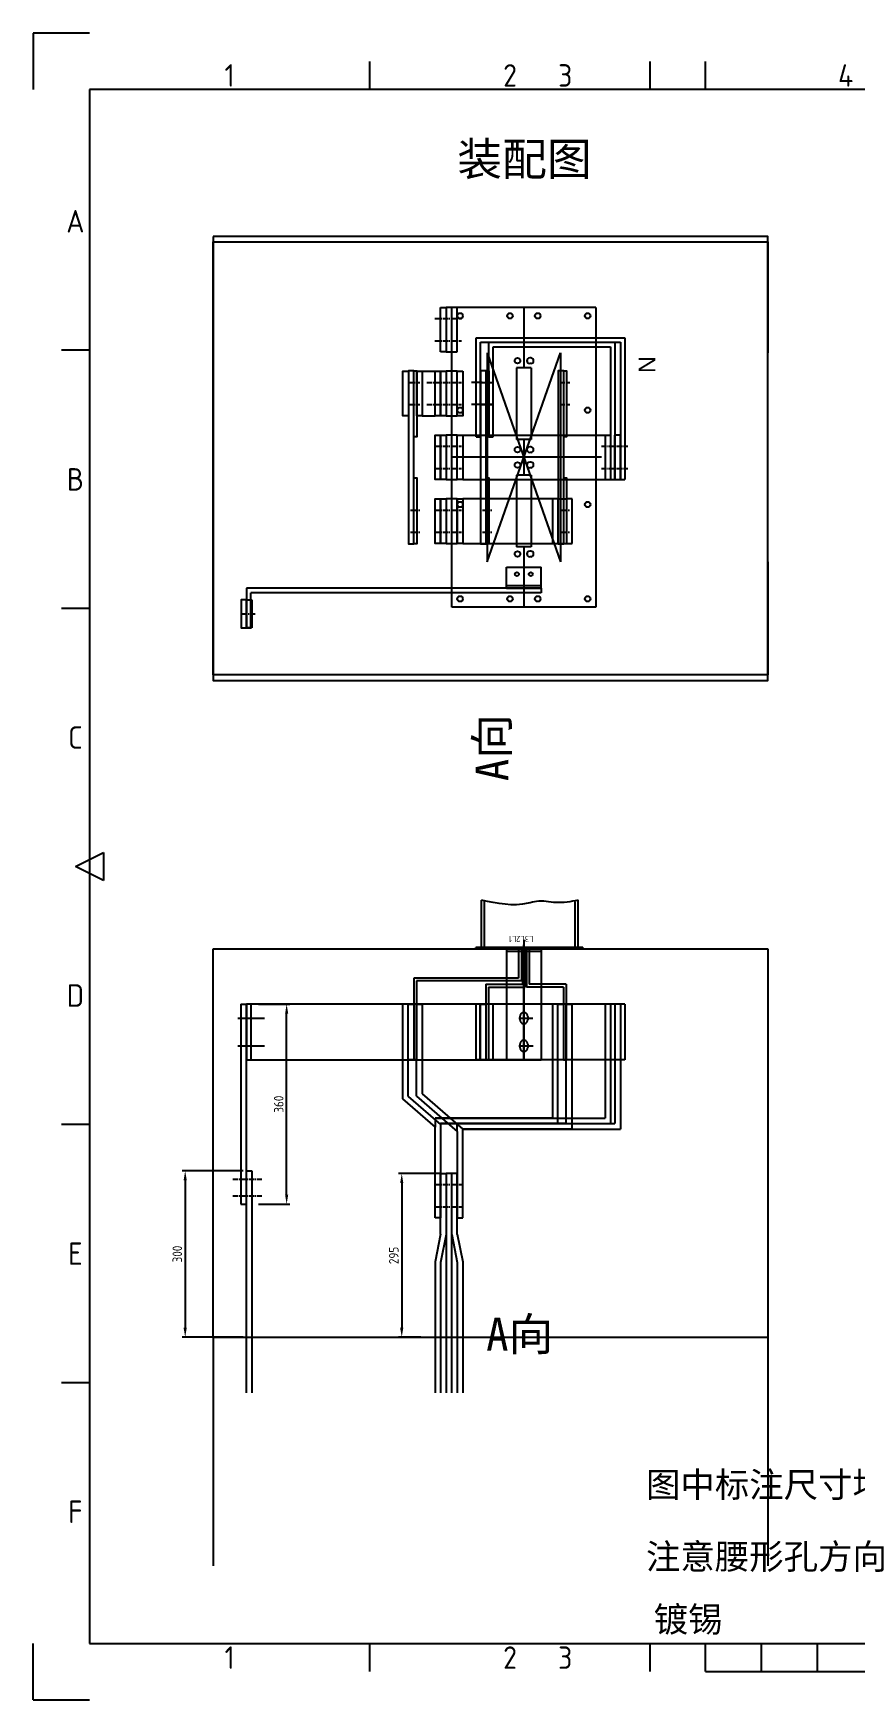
# Model space of a CAD drawing. Extents: x 619634 to 631942, y -3666 to 10046.
# Drawn here: x 626829 to 628310, y 6437 to 9439 of the extents above; entities that cross this region are included whole.
import ezdxf
from ezdxf.enums import TextEntityAlignment as Align

# ---------------------------------------------------------------- set-up
doc = ezdxf.new("R2010")
doc.units = 0
doc.header["$LTSCALE"] = 1000
doc.header["$MEASUREMENT"] = 0
doc.header["$PDMODE"] = 35
for name, pattern in [('A-CF-PLAN-01$0$A-CF-PLAN-01$0$A-PANDA-1AO-L1$0$CENTER', [2, 1.25, -0.25, 0.25, -0.25]), ('ACAD_ISO02W100', [15, 12, -3]), ('CENTER', [2, 1.25, -0.25, 0.25, -0.25]), ('CENTER2', [28.575, 19.05, -3.175, 3.175, -3.175])]:
    doc.linetypes.add(name, pattern=pattern)
doc.layers.get('0').update_dxf_attribs({"linetype": 'CONTINUOUS'})
doc.layers.get('Defpoints').update_dxf_attribs({"linetype": 'CONTINUOUS'})
for name, color, linetype in [('01-JZ', 7, 'CONTINUOUS'), ('A-CF-PLAN-01$0$U-TJ', 4, 'A-CF-PLAN-01$0$A-CF-PLAN-01$0$A-PANDA-1AO-L1$0$CENTER'), ('FRAME050', 6, 'CONTINUOUS'), ('FRAME070', 5, 'CONTINUOUS'), ('FRAME200', 8, 'CONTINUOUS'), ('POWER-CF-LAY-01$0$E_EQPT', 8, 'CONTINUOUS'), ('強電', 7, 'CONTINUOUS'), ('电气', 4, 'CONTINUOUS')]:
    doc.layers.add(name, color=color, linetype=linetype)
doc.styles.add('ISOCP', font='isocp.shx')
doc.styles.add('POWER-CF-BAR-01$0$HZTXT', font='txt.shx', dxfattribs={"bigfont": 'HZTXT.shx'})
doc.styles.get("Standard").update_dxf_attribs({"font": 'GBENOR', "bigfont": 'GBCBIG'})
doc.styles.add('STYLE2', font='', dxfattribs={"height": 7})
doc.styles.get('STYLE2').set_extended_font_data('SimSun')
doc.dimstyles.new('NORMAL', dxfattribs={"dimscale": 0.2, "dimtxt": 0.18, "dimasz": 0.18, "dimexe": 0.18, "dimexo": 0.0625, "dimgap": 0.09, "dimtad": 0, "dimtih": 1, "dimtoh": 1, "dimdec": 4, "dimzin": 0, "dimdsep": 46, "dimtxsty": 'Standard', "dimcen": 0.09, "dimadec": 0, "dimazin": 0, "dimtfac": 1, "dimtdec": 4, "dimtofl": 0, "dimtmove": 0, "dimatfit": 3, "dimfxl": 1, "dimtolj": 1, "dimtzin": 0, "dimarcsym": 0})

# ---------------------------------------------------------------- blocks, each defined once
blk = doc.blocks.new('1')
at = {"layer": '01-JZ', "color": 2}
for points in [[(3029934.9, -553675.1), (3030053.9, -553675.1), (3030053.9, -553680.1), (3029934.9, -553680.1)], [(3030127.9, -553675.1), (3030246.9, -553675.1), (3030246.9, -553680.1), (3030127.9, -553680.1)]]:
    blk.add_lwpolyline(points, close=True, dxfattribs=at)
blk = doc.blocks.new('756')
at = {"layer": '01-JZ', "color": 2, "linetype": 'CENTER2', "ltscale": 0.0005}
for p, q in [((3029955.9, -553603.9), (3029955.9, -553620.5)), ((3029995.9, -553603.9), (3029995.9, -553620.5)), ((3030185.9, -553602.7), (3030185.9, -553620.8)), ((3030225.9, -553602.7), (3030225.9, -553620.8))]:
    blk.add_line(p, q, dxfattribs=at)
at = {"layer": '01-JZ', "color": 2}
blk.add_blockref('1', (0, 65), dxfattribs=at)
blk = doc.blocks.new('A$C6A88481D')
for p, q in [((-270, 130), (-270, -130)), ((-270, 130), (270, 130)), ((270, 130), (270, -130)), ((-270, 0), (-161, 0)), ((-179, 12.5), (-179, 10.5)), ((-169, 12.5), (-169, 10.5)), ((-161, 13), (-161, -13)), ((-161, 13), (-32, 13)), ((-32, 13), (-32, -13)), ((-32, 0), (32, 0)), ((-18.75, 12.5), (-18.75, 10.5)), ((-8.75, 12.5), (-8.75, 10.5)), ((8.75, 12.5), (8.75, 10.5)), ((18.75, 12.5), (18.75, 10.5)), ((32, 13), (32, -13)), ((32, 13), (161, 13)), ((161, 13), (161, -13)), ((161, 0), (270, 0)), ((169, 12.5), (169, 10.5)), ((179, 12.5), (179, 10.5)), ((-161, -13), (-32, -13)), ((32, -13), (161, -13)), ((270, -130), (-270, -130))]:
    blk.add_line(p, q)
at = {"color": 1, "linetype": 'CENTER'}
blk.add_line((0, 140.15), (0, -130), dxfattribs=at)
at = {"color": 200}
for p, q in [((236, 31), (198, 31)), ((198, -31), (198, 31)), ((236, -31), (236, 31)), ((236, -31), (198, -31))]:
    blk.add_line(p, q, dxfattribs=at)
at = {"color": 200, "linetype": 'ACAD_ISO02W100'}
blk.add_line((231, -31), (231, 31), dxfattribs=at)
for centre, radius in [((-255, 115), 5), ((-85, 115), 5), ((85, 115), 5), ((255, 115), 5), ((-255, 25), 5), ((210.5, 12.5), 3.5), ((255, 25), 5), ((-255, -25), 5), ((-174, -11.5), 5), ((-13.75, -11.5), 5), ((13.75, -11.5), 5), ((174, -11.5), 5), ((210.5, -12.5), 3.5), ((255, -25), 5), ((-255, -115), 5), ((-85, -115), 5), ((85, -115), 5), ((255, -115), 5)]:
    blk.add_circle(centre, radius)
for centre, start, end in [((-174, 12.5), 0, 180), ((-174, 10.5), 180, 0), ((-13.75, 12.5), 0, 180), ((-13.75, 10.5), 180, 0), ((13.75, 12.5), 0, 180), ((13.75, 10.5), 180, 0), ((174, 12.5), 0, 180), ((174, 10.5), 180, 0)]:
    blk.add_arc(centre, 5, start, end)
blk = doc.blocks.new('A$C2DCC12B6')
for p, q in [((-76.2, 2), (-76.2, 87.3)), ((-71.2, 2), (-71.2, 85.8)), ((92.7, 2), (92.7, 84.4)), ((97.7, 2), (97.7, 87.3)), ((-86.8, 0), (-86.8, 2)), ((106.4, 2), (-86.8, 2)), ((9.5, 0), (-86.8, 0)), ((54.6, 2), (-66.8, 2)), ((-66.8, 0), (-66.8, 2)), ((54.6, 0), (-66.8, 0)), ((-9.5, 0), (-9.5, -53)), ((-4.5, 0), (-4.5, -58)), ((-2.5, 0), (-2.5, -64)), ((2.5, 0), (2.5, -69)), ((4.5, 0), (4.5, -69)), ((9.5, 0), (9.5, -64)), ((106.4, 0), (11.5, 0)), ((54.6, 2), (54.6, 0)), ((106.4, 2), (106.4, 0)), ((-9.5, -53), (-198.5, -53)), ((-198.5, -53), (-198.5, -200)), ((-193.5, -58), (-193.5, -200)), ((-4.5, -58), (-193.5, -58)), ((-68.5, -64), (-2.5, -64)), ((-68.5, -64), (-68.5, -200)), ((-63.5, -69), (2.5, -69)), ((-63.5, -69), (-63.5, -200)), ((71.5, -69), (4.5, -69)), ((76.5, -64), (9.5, -64)), ((71.5, -69), (71.5, -200)), ((76.5, -64), (76.5, -200)), ((-193.5, -200), (-198.5, -200)), ((-63.5, -200), (-68.5, -200)), ((71.5, -200), (76.5, -200))]:
    blk.add_line(p, q)
at = {"color": 1}
blk.add_line((0, 16.3), (0, -200.7), dxfattribs=at)
at = {"color": 4}
blk.add_line((4.5, 0), (9.5, 0), dxfattribs=at)
blk.add_spline([(97.7, 87.3), (57.8, 83.2), (23, 85.4), (7.7, 82), (-76.2, 87.3)], degree=3)
at = {"insert": (-27.1, 12), "char_height": 11.25, "width": 1013.049, "attachment_point": 3, "rotation": 180}
blk.add_mtext('L3L2L1', dxfattribs=at)
blk = doc.blocks.new('*D1281')
at = {"layer": 'Defpoints', "color": 0}
for p in [(627229.2, 7689.5), (627285.7, 7689.5), (627229.2, 7329.5)]:
    blk.add_point(p, dxfattribs=at)
at = {"layer": '強電', "color": 0, "lineweight": -2}
for p, q in [((627235.2, 7689.5), (627291.4, 7689.5)), ((627285.7, 7346.6), (627285.7, 7672.4)), ((627235.2, 7329.5), (627291.4, 7329.5))]:
    blk.add_line(p, q, dxfattribs=at)
at = {"layer": '強電', "color": 0}
for points in [[(627282.9, 7672.4), (627288.6, 7672.4), (627285.7, 7689.5)], [(627282.9, 7346.6), (627288.6, 7346.6), (627285.7, 7329.5)]]:
    blk.add_solid(points, dxfattribs=at)
at = {"layer": '強電', "color": 0, "insert": (627271.5, 7509.5), "char_height": 17.1, "attachment_point": 5, "rotation": 90}
blk.add_mtext('\\A1;360', dxfattribs=at)
blk = doc.blocks.new('A$C1D32014A')
for p, q in [((-31, 0), (-31, -200)), ((31, 0), (-31, 0)), ((31, 0), (31, -200)), ((31, -5), (-31, -5)), ((-7, -122), (-7, -128)), ((7, -122), (7, -128)), ((-7, -172), (-7, -178)), ((7, -172), (7, -178)), ((31, -200), (-31, -200))]:
    blk.add_line(p, q)
at = {"color": 1, "linetype": 'CENTER'}
for p, q in [((0, -202.2), (0, 7)), ((-8.9, -125), (16.1, -125)), ((-8.9, -175), (16.5, -175))]:
    blk.add_line(p, q, dxfattribs=at)
for centre, start, end in [((0, -122), 0, 180), ((0, -128), 180, 0), ((0, -172), 0, 180), ((0, -178), 180, 0)]:
    blk.add_arc(centre, 7, start, end)
blk = doc.blocks.new('*D1282')
at = {"layer": 'Defpoints', "color": 0}
for p in [(627568.2, 7384.5), (627493.2, 7089.5), (627533.7, 7089.5)]:
    blk.add_point(p, dxfattribs=at)
at = {"layer": '強電', "color": 0, "lineweight": -2}
for p, q in [((627562.3, 7384.5), (627487.5, 7384.5)), ((627493.2, 7367.4), (627493.2, 7106.6)), ((627527.8, 7089.5), (627487.5, 7089.5))]:
    blk.add_line(p, q, dxfattribs=at)
at = {"layer": '強電', "color": 0}
for points in [[(627490.3, 7367.4), (627496, 7367.4), (627493.2, 7384.5)], [(627490.3, 7106.6), (627496, 7106.6), (627493.2, 7089.5)]]:
    blk.add_solid(points, dxfattribs=at)
at = {"layer": '強電', "color": 0, "insert": (627478.9, 7237), "char_height": 17.1, "attachment_point": 5, "rotation": 90}
blk.add_mtext('\\A1;295', dxfattribs=at)
blk = doc.blocks.new('*D1283')
at = {"layer": 'Defpoints', "color": 0}
for p in [(627213.2, 7389.5), (627102.9, 7089.5), (627213.2, 7089.5)]:
    blk.add_point(p, dxfattribs=at)
at = {"layer": '強電', "color": 0, "lineweight": -2}
for p, q in [((627207.3, 7389.5), (627097.2, 7389.5)), ((627102.9, 7372.4), (627102.9, 7106.6)), ((627207.3, 7089.5), (627097.2, 7089.5))]:
    blk.add_line(p, q, dxfattribs=at)
at = {"layer": '強電', "color": 0}
for points in [[(627100, 7372.4), (627105.7, 7372.4), (627102.9, 7389.5)], [(627100, 7106.6), (627105.7, 7106.6), (627102.9, 7089.5)]]:
    blk.add_solid(points, dxfattribs=at)
at = {"layer": '強電', "color": 0, "insert": (627088.6, 7239.5), "char_height": 17.1, "attachment_point": 5, "rotation": 90}
blk.add_mtext('\\A1;300', dxfattribs=at)

msp = doc.modelspace()

# ---------------------------------------------------------------- linework, layer by layer
msp.add_lwpolyline([(627730.195, 7985.507, 0, 0, 0), (627730.195, 8114.647, 25.6, 0, 0), (627730.195, 8223.466, 0, 0, 0)], format="xyseb")
at = {"layer": '01-JZ', "color": 1}
for p, q in [((627153.239, 8282.962), (627153.239, 9062.962)), ((627153.239, 9062.962), (628153.239, 9062.962)), ((628153.239, 9062.962), (628153.239, 8862.962)), ((627647.239, 8862.962), (627779.239, 8486.962)), ((627647.239, 8486.962), (627779.239, 8862.962)), ((627647.239, 8862.962), (627647.239, 8486.962)), ((627779.239, 8862.962), (627779.239, 8486.962)), ((628153.239, 8486.962), (628153.239, 8282.962)), ((628153.239, 8282.962), (627153.239, 8282.962)), ((627153.239, 7089.544), (627153.239, 7789.544)), ((627153.239, 7789.544), (628153.239, 7789.544)), ((628153.239, 7789.544), (628153.239, 7089.544)), ((627563.239, 7275.534), (627553.239, 7225.534)), ((627573.239, 7274.544), (627563.239, 7224.544)), ((627583.239, 7274.544), (627593.239, 7224.544)), ((627593.239, 7275.534), (627603.239, 7225.534)), ((627553.239, 7225.534), (627553.239, 6989.544)), ((627563.239, 7224.544), (627563.239, 6989.544)), ((627593.239, 7224.544), (627593.239, 6989.544)), ((627603.239, 7225.534), (627603.239, 6989.544)), ((627153.239, 7089.544), (628153.239, 7089.544))]:
    msp.add_line(p, q, dxfattribs=at)
at = {"layer": '01-JZ', "color": 6, "linetype": 'CENTER2', "ltscale": 0.0005}
for p, q in [((627552.926, 8924.962), (627600.816, 8924.962)), ((627552.926, 8884.962), (627600.816, 8884.962)), ((627538.446, 8809.962), (627600.816, 8809.962)), ((627538.446, 8769.962), (627600.816, 8769.962)), ((627552.926, 8694.962), (627600.816, 8694.962)), ((627852.976, 8694.962), (627900.866, 8694.962)), ((627552.926, 8654.962), (627600.816, 8654.962)), ((627852.976, 8654.962), (627900.866, 8654.962)), ((627552.926, 8579.962), (627600.816, 8579.962)), ((627552.926, 8539.962), (627600.816, 8539.962)), ((627205.451, 8392.962), (627230.213, 8392.962)), ((627188.926, 7374.544), (627240.816, 7374.544)), ((627188.926, 7374.544), (627240.816, 7374.544)), ((627552.926, 7364.544), (627600.816, 7364.544)), ((627188.926, 7344.544), (627240.816, 7344.544)), ((627188.926, 7344.544), (627240.816, 7344.544)), ((627552.926, 7324.544), (627600.816, 7324.544))]:
    msp.add_line(p, q, dxfattribs=at)
at = {"layer": '01-JZ', "color": 5}
for p, q in [((627563.239, 8864.962), (627563.239, 8944.962)), ((627563.239, 8944.962), (627573.239, 8944.962)), ((627573.239, 8944.962), (627573.239, 8864.962)), ((627583.239, 8944.962), (627573.239, 8944.962)), ((627583.239, 8864.962), (627583.239, 8944.962)), ((627593.239, 8944.962), (627583.239, 8944.962)), ((627593.239, 8864.962), (627593.239, 8944.962)), ((627573.239, 8864.962), (627563.239, 8864.962)), ((627573.239, 8864.962), (627583.239, 8864.962)), ((627583.239, 8864.962), (627593.239, 8864.962))]:
    msp.add_line(p, q, dxfattribs=at)
at = {"layer": 'FRAME050'}
for p, q in [((627435.673, 9337.814), (627435.673, 9388.358)), ((627941.113, 9337.814), (627941.113, 9388.358)), ((628040.57, 9337.814), (628040.57, 9388.358)), ((626930.233, 8867.755), (626879.689, 8867.755)), ((626930.233, 8402.75), (626879.689, 8402.75)), ((626904.961, 7937.745), (626955.505, 7963.017)), ((626955.505, 7963.017), (626955.505, 7912.473)), ((626955.505, 7912.473), (626904.961, 7937.745)), ((626930.233, 7472.74), (626879.689, 7472.74)), ((626930.233, 7007.735), (626879.689, 7007.735)), ((627435.673, 6487.132), (627435.673, 6537.676)), ((627941.113, 6487.132), (627941.113, 6537.676)), ((628040.57, 6487.132), (628040.57, 6537.676)), ((628141.658, 6487.132), (628141.658, 6537.676)), ((628242.746, 6487.132), (628242.746, 6537.676)), ((628040.57, 6487.132), (629051.45, 6487.132))]:
    msp.add_line(p, q, dxfattribs=at)
at = {"layer": 'FRAME070'}
for p, q in [((626930.233, 9337.814), (626930.233, 6537.676)), ((630794.855, 9337.814), (626930.233, 9337.814)), ((626930.233, 6537.676), (630794.855, 6537.676))]:
    msp.add_line(p, q, dxfattribs=at)
at = {"layer": 'FRAME200'}
for p, q in [((626829.145, 9438.902), (626829.145, 9337.814)), ((626930.233, 9438.902), (626829.145, 9438.902)), ((626829.145, 6436.588), (626829.145, 6537.676)), ((626829.145, 6436.588), (626930.233, 6436.588))]:
    msp.add_line(p, q, dxfattribs=at)
at = {"layer": 'POWER-CF-LAY-01$0$E_EQPT'}
for p, q in [((627153.239, 7089.544), (627153.239, 6677.959)), ((628153.239, 7089.544), (628153.239, 6677.959))]:
    msp.add_line(p, q, dxfattribs=at)
msp.add_lwpolyline([(627153.239, 9072.962), (627153.239, 8272.962), (628153.239, 8272.962), (628153.239, 9072.962)], close=True, dxfattribs=at)
at = {"layer": '強電', "color": 4}
for p, q in [((627627.239, 8711.962), (627627.239, 8890.178)), ((627627.239, 8890.178), (627895.509, 8890.178)), ((627895.509, 8890.178), (627895.509, 8634.962)), ((627635.239, 8711.962), (627635.239, 8882.178)), ((627635.239, 8882.178), (627650.239, 8882.178)), ((627650.239, 8711.962), (627650.239, 8882.178)), ((627650.239, 8882.178), (627887.509, 8882.178)), ((627658.239, 8711.962), (627658.239, 8874.178)), ((627658.239, 8874.178), (627869.509, 8874.178)), ((627869.509, 8874.178), (627869.509, 8634.962)), ((627877.509, 8882.178), (627877.509, 8634.962)), ((627887.509, 8882.178), (627887.509, 8634.962)), ((627627.239, 8711.962), (627635.239, 8711.962)), ((627650.239, 8711.962), (627658.239, 8711.962)), ((627869.509, 8634.962), (627877.509, 8634.962)), ((627887.509, 8634.962), (627895.509, 8634.962)), ((627627.239, 7589.544), (627627.239, 7689.544)), ((627895.509, 7689.544), (627627.239, 7689.544)), ((627635.239, 7589.544), (627635.239, 7689.544)), ((627650.239, 7589.544), (627650.239, 7689.544)), ((627658.239, 7589.544), (627658.239, 7689.544)), ((627869.509, 7689.544), (627869.509, 7589.544)), ((627877.509, 7689.544), (627877.509, 7589.544)), ((627887.509, 7689.544), (627887.509, 7589.544)), ((627895.509, 7689.544), (627895.509, 7589.544)), ((627895.509, 7589.544), (627627.239, 7589.544))]:
    msp.add_line(p, q, dxfattribs=at)
at = {"layer": '強電', "color": 6}
for p, q in [((627530.239, 8829.962), (627553.239, 8829.962)), ((627530.239, 8749.962), (627553.239, 8749.962)), ((627603.239, 8714.962), (627869.509, 8714.962)), ((627859.509, 8714.962), (627859.509, 8634.962)), ((627869.509, 8714.962), (627869.509, 8634.962)), ((627887.509, 8714.962), (627877.509, 8714.962)), ((627877.509, 8634.962), (627877.509, 8714.962)), ((627887.509, 8634.962), (627887.509, 8714.962)), ((627603.239, 8634.962), (627869.509, 8634.962)), ((627877.509, 8634.962), (627887.509, 8634.962)), ((627775.239, 8599.962), (627603.239, 8599.962)), ((627765.239, 8519.962), (627765.239, 8599.962)), ((627775.239, 8519.962), (627775.239, 8599.962)), ((627775.239, 8599.962), (627790.239, 8599.962)), ((627800.239, 8599.962), (627790.239, 8599.962)), ((627790.239, 8599.962), (627790.239, 8519.962)), ((627800.239, 8519.962), (627800.239, 8599.962)), ((627603.239, 8519.962), (627775.239, 8519.962)), ((627775.239, 8519.962), (627790.239, 8519.962)), ((627790.239, 8519.962), (627800.239, 8519.962)), ((627713.239, 8449.793), (627713.239, 8415.027)), ((627774.739, 7689.544), (627764.739, 7689.544)), ((627764.739, 7689.544), (627764.739, 7484.579)), ((627774.739, 7474.579), (627774.739, 7689.544)), ((627789.739, 7474.579), (627789.739, 7689.544)), ((627789.739, 7689.544), (627799.739, 7689.544)), ((627799.739, 7689.544), (627799.739, 7464.579)), ((627764.739, 7484.579), (627553.239, 7484.579)), ((627553.239, 7484.579), (627553.239, 7468.216)), ((627553.239, 7304.544), (627553.239, 7468.216)), ((627789.739, 7474.579), (627563.239, 7474.579)), ((627563.239, 7474.579), (627563.239, 7472.782)), ((627563.239, 7472.782), (627563.239, 7304.544)), ((627593.239, 7460.013), (627593.239, 7474.579)), ((627593.239, 7460.013), (627593.239, 7304.544)), ((627603.239, 7304.544), (627603.239, 7464.579)), ((627799.739, 7464.579), (627603.239, 7464.579)), ((627563.239, 7304.544), (627553.239, 7304.544)), ((627593.239, 7304.544), (627603.239, 7304.544))]:
    msp.add_line(p, q, dxfattribs=at)
at = {"layer": '強電', "color": 2}
for p, q in [((627637.84, 8809.962), (627618.657, 8809.962)), ((627655.872, 8769.962), (627618.877, 8769.962)), ((627869.509, 7689.544), (627859.509, 7689.544)), ((627859.509, 7689.544), (627859.509, 7484.579)), ((627869.509, 7689.544), (627869.509, 7474.579)), ((627887.509, 7689.544), (627877.509, 7689.544)), ((627877.509, 7689.544), (627877.509, 7474.579)), ((627887.509, 7689.544), (627887.509, 7464.579)), ((627553.239, 7484.579), (627859.509, 7484.579)), ((627563.239, 7474.579), (627877.509, 7474.579)), ((627603.239, 7464.579), (627887.509, 7464.579))]:
    msp.add_line(p, q, dxfattribs=at)
at = {"layer": '強電', "color": 31}
for p, q in [((627744.239, 8438.962), (627213.239, 8438.962)), ((627213.239, 8438.962), (627213.239, 8367.962)), ((627744.239, 8438.962), (627744.239, 8430.962)), ((627221.239, 8367.962), (627221.239, 8430.962)), ((627744.239, 8430.962), (627221.239, 8430.962)), ((627213.239, 8367.962), (627221.239, 8367.962)), ((627504.739, 7689.544), (627494.739, 7689.544)), ((627494.739, 7689.544), (627494.739, 7518.919)), ((627504.739, 7523.485), (627504.739, 7689.544)), ((627519.739, 7523.718), (627519.739, 7689.544)), ((627519.739, 7689.544), (627529.739, 7689.544)), ((627529.739, 7689.544), (627529.739, 7528.284)), ((627494.739, 7518.919), (627553.239, 7468.216)), ((627504.739, 7523.485), (627563.239, 7472.782)), ((627519.739, 7523.718), (627593.239, 7460.013)), ((627529.739, 7528.284), (627603.239, 7464.579))]:
    msp.add_line(p, q, dxfattribs=at)
at = {"layer": '強電', "color": 101}
for p, q in [((627203.239, 7689.544), (627203.239, 7329.544)), ((627203.239, 7689.544), (627213.239, 7689.544)), ((627213.239, 7329.544), (627213.239, 7689.544)), ((627203.239, 7329.544), (627213.239, 7329.544))]:
    msp.add_line(p, q, dxfattribs=at)
at = {"layer": '強電', "color": 141}
for p, q in [((627744.239, 7689.544), (627213.239, 7689.544)), ((627213.239, 7689.544), (627213.239, 7589.544)), ((627221.239, 7689.544), (627221.239, 7589.544)), ((627221.239, 7689.544), (627221.239, 7589.544)), ((627213.239, 7589.544), (627744.239, 7589.544))]:
    msp.add_line(p, q, dxfattribs=at)
at = {"layer": '強電', "color": 21}
for p, q in [((627198.007, 7664.544), (627245.77, 7664.544)), ((627198.007, 7614.544), (627245.77, 7614.544))]:
    msp.add_line(p, q, dxfattribs=at)
at = {"layer": '強電', "color": 6}
for points in [[(627505.239, 8829.962), (627505.239, 8749.962), (627495.239, 8749.962), (627495.239, 8829.962)], [(627530.239, 8829.962), (627530.239, 8749.962), (627520.239, 8749.962), (627520.239, 8829.962)], [(627563.239, 8829.962), (627563.239, 8749.962), (627553.239, 8749.962), (627553.239, 8829.962)], [(627603.239, 8829.962), (627603.239, 8749.962), (627593.239, 8749.962), (627593.239, 8829.962)], [(627563.239, 8714.962), (627563.239, 8634.962), (627553.239, 8634.962), (627553.239, 8714.962)], [(627603.239, 8714.962), (627603.239, 8634.962), (627593.239, 8634.962), (627593.239, 8714.962)], [(627563.239, 8599.962), (627563.239, 8519.962), (627553.239, 8519.962), (627553.239, 8599.962)], [(627603.239, 8599.962), (627603.239, 8519.962), (627593.239, 8519.962), (627593.239, 8599.962)], [(627213.239, 8367.962), (627213.239, 8418.049), (627203.731, 8418.049), (627203.731, 8367.962)]]:
    msp.add_lwpolyline(points, close=True, dxfattribs=at)
at = {"layer": '強電', "color": 101}
for points in [[(627515.239, 8518.962), (627515.239, 8830.962), (627505.239, 8830.962), (627505.239, 8518.962)], [(627645.239, 8518.962), (627645.239, 8830.962), (627635.239, 8830.962), (627635.239, 8518.962)], [(627785.239, 8518.962), (627785.239, 8830.962), (627775.239, 8830.962), (627775.239, 8518.962)], [(627504.739, 7689.544), (627514.739, 7689.544), (627514.739, 7589.544), (627504.739, 7589.544)], [(627634.739, 7689.544), (627644.739, 7689.544), (627644.739, 7589.544), (627634.739, 7589.544)], [(627774.739, 7689.544), (627784.739, 7689.544), (627784.739, 7589.544), (627774.739, 7589.544)]]:
    msp.add_lwpolyline(points, close=True, dxfattribs=at)
at = {"layer": '电气', "color": 2}
for p, q in [((627563.239, 8749.962), (627563.239, 8829.962)), ((627563.239, 8829.962), (627573.239, 8829.962)), ((627573.239, 8829.962), (627573.239, 8749.962)), ((627583.239, 8829.962), (627573.239, 8829.962)), ((627583.239, 8749.962), (627583.239, 8829.962)), ((627593.239, 8829.962), (627583.239, 8829.962)), ((627593.239, 8749.962), (627593.239, 8829.962)), ((627573.239, 8749.962), (627563.239, 8749.962)), ((627573.239, 8749.962), (627583.239, 8749.962)), ((627583.239, 8749.962), (627593.239, 8749.962))]:
    msp.add_line(p, q, dxfattribs=at)
at = {"layer": '电气', "color": 3}
for p, q in [((627563.239, 8634.962), (627563.239, 8714.962)), ((627563.239, 8714.962), (627573.239, 8714.962)), ((627573.239, 8714.962), (627573.239, 8634.962)), ((627583.239, 8714.962), (627573.239, 8714.962)), ((627583.239, 8634.962), (627583.239, 8714.962)), ((627593.239, 8714.962), (627583.239, 8714.962)), ((627593.239, 8634.962), (627593.239, 8714.962)), ((627573.239, 8634.962), (627563.239, 8634.962)), ((627573.239, 8634.962), (627583.239, 8634.962)), ((627583.239, 8634.962), (627593.239, 8634.962))]:
    msp.add_line(p, q, dxfattribs=at)
at = {"layer": '电气', "color": 1}
for p, q in [((627563.239, 8519.962), (627563.239, 8599.962)), ((627563.239, 8599.962), (627573.239, 8599.962)), ((627573.239, 8599.962), (627573.239, 8519.962)), ((627583.239, 8599.962), (627573.239, 8599.962)), ((627583.239, 8519.962), (627583.239, 8599.962)), ((627593.239, 8599.962), (627583.239, 8599.962)), ((627593.239, 8599.962), (627593.239, 8519.962)), ((627573.239, 8519.962), (627563.239, 8519.962)), ((627573.239, 8519.962), (627583.239, 8519.962)), ((627583.239, 8519.962), (627593.239, 8519.962)), ((627563.239, 7275.534), (627563.239, 7384.544)), ((627563.239, 7384.544), (627573.239, 7384.544)), ((627573.239, 7384.544), (627573.239, 6989.544)), ((627583.239, 7384.544), (627573.239, 7384.544)), ((627583.239, 6989.544), (627583.239, 7384.544)), ((627593.239, 7384.544), (627583.239, 7384.544)), ((627593.239, 7274.544), (627593.239, 7384.544))]:
    msp.add_line(p, q, dxfattribs=at)
at = {"layer": '电气', "color": 4}
for p, q in [((627213.239, 8367.962), (627213.239, 8417.962)), ((627213.239, 8417.962), (627223.239, 8417.962)), ((627223.239, 8417.962), (627223.239, 8367.962)), ((627223.239, 8367.962), (627213.239, 8367.962)), ((627213.239, 6989.544), (627213.239, 7389.544)), ((627213.239, 7389.544), (627223.239, 7389.544)), ((627223.239, 7389.544), (627223.239, 6989.544))]:
    msp.add_line(p, q, dxfattribs=at)

# ---------------------------------------------------------------- block references
at = {"layer": 'A-CF-PLAN-01$0$U-TJ', "color": 101}
msp.add_blockref('A$C1D32014A', (627713.239, 7789.544), dxfattribs=at)
at = {"layer": '強電', "color": 4, "rotation": 270}
msp.add_blockref('A$C6A88481D', (627713.239, 8674.962), dxfattribs=at)
at = {"layer": '強電', "color": 21, "rotation": 90}
for p in [(73905.114, -3021415.905), (74035.114, -3021415.905), (74175.114, -3021415.905)]:
    msp.add_blockref('756', p, dxfattribs=at)
at = {"layer": '強電', "color": 6}
msp.add_blockref('A$C2DCC12B6', (627713.239, 7789.544), dxfattribs=at)

# ---------------------------------------------------------------- texts
at = {"style": 'STYLE2'}
for s, height, p in [('装配图', 59.1365, (627593.402, 9182.868)), ('图中标注尺寸均为铜排内到内尺寸', 45.4896, (627933.331, 6801.304)), ('注意腰形孔方向', 45.4896, (627933.331, 6671.734))]:
    msp.add_text(s, height=height, dxfattribs=at).set_placement(p)
msp.add_text('A向', height=59.1365, rotation=90, dxfattribs=at).set_placement((627685.349, 8091.544))
at = {"color": 7, "style": 'STYLE2'}
for s, height, p in [('A向', 59.1365, (627645.325, 7065.499)), ('镀锡', 45.4896, (627947.264, 6558.636))]:
    msp.add_text(s, height=height, dxfattribs=at).set_placement(p)
at = {"layer": '01-JZ', "color": 2, "insert": (627919.965, 8826.868), "char_height": 30, "width": 2.04688, "attachment_point": 1, "rotation": 90, "style": 'POWER-CF-BAR-01$0$HZTXT'}
msp.add_mtext('{\\fArial|b0|i0|c0|p32;N}', dxfattribs=at)
at = {"layer": 'FRAME050', "style": 'ISOCP'}
for s, p in [('1', (627182.953, 9363.086)), ('2', (627688.393, 9363.086)), ('3', (627787.85, 9363.086)), ('4', (628293.29, 9363.086)), ('A', (626904.961, 9100.257)), ('B', (626904.961, 8635.252)), ('C', (626904.961, 8170.247)), ('D', (626904.961, 7705.243)), ('E', (626904.961, 7240.238)), ('F', (626904.961, 6775.233)), ('1', (627182.953, 6512.404)), ('2', (627688.393, 6512.404)), ('3', (627787.85, 6512.404))]:
    msp.add_text(s, height=40.435, dxfattribs=at).set_placement(p, align=Align.MIDDLE)

# ---------------------------------------------------------------- dimensions: what is measured, and where the dimension line sits
at = {"layer": '強電', "color": 21}
dim = msp.add_linear_dim(base=(627285.74, 7689.544), p1=(627229.239, 7329.544), p2=(627229.239, 7689.544), angle=90, dimstyle='NORMAL', override={"dimscale": 95, "dimexe": 0.06, "dimgap": 0.06, "dimtad": 1, "dimtih": 0, "dimdec": 0, "dimtdec": 0, "dimtix": 1, "dimtmove": 2}, dxfattribs=at)
dim.commit()
dim.dimension.update_dxf_attribs({"geometry": '*D1281', "text_midpoint": (627271.49, 7509.544)})
at = {"layer": '強電', "color": 2}
for base, p1, p2, picture, middle in [((627102.861, 7089.544), (627213.239, 7389.544), (627213.239, 7089.544), '*D1283', (627088.611, 7239.544)), ((627493.167, 7089.544), (627568.239, 7384.544), (627533.745, 7089.544), '*D1282', (627478.917, 7237.044))]:
    dim = msp.add_linear_dim(base=base, p1=p1, p2=p2, angle=90, dimstyle='NORMAL', override={"dimscale": 95, "dimexe": 0.06, "dimgap": 0.06, "dimtad": 1, "dimtih": 0, "dimdec": 0, "dimzin": 12, "dimazin": 3, "dimtdec": 0, "dimtix": 1, "dimtmove": 2}, dxfattribs=at)
    dim.commit()
    dim.dimension.update_dxf_attribs({"geometry": picture, "text_midpoint": middle})

doc.saveas('drawing.dxf')
